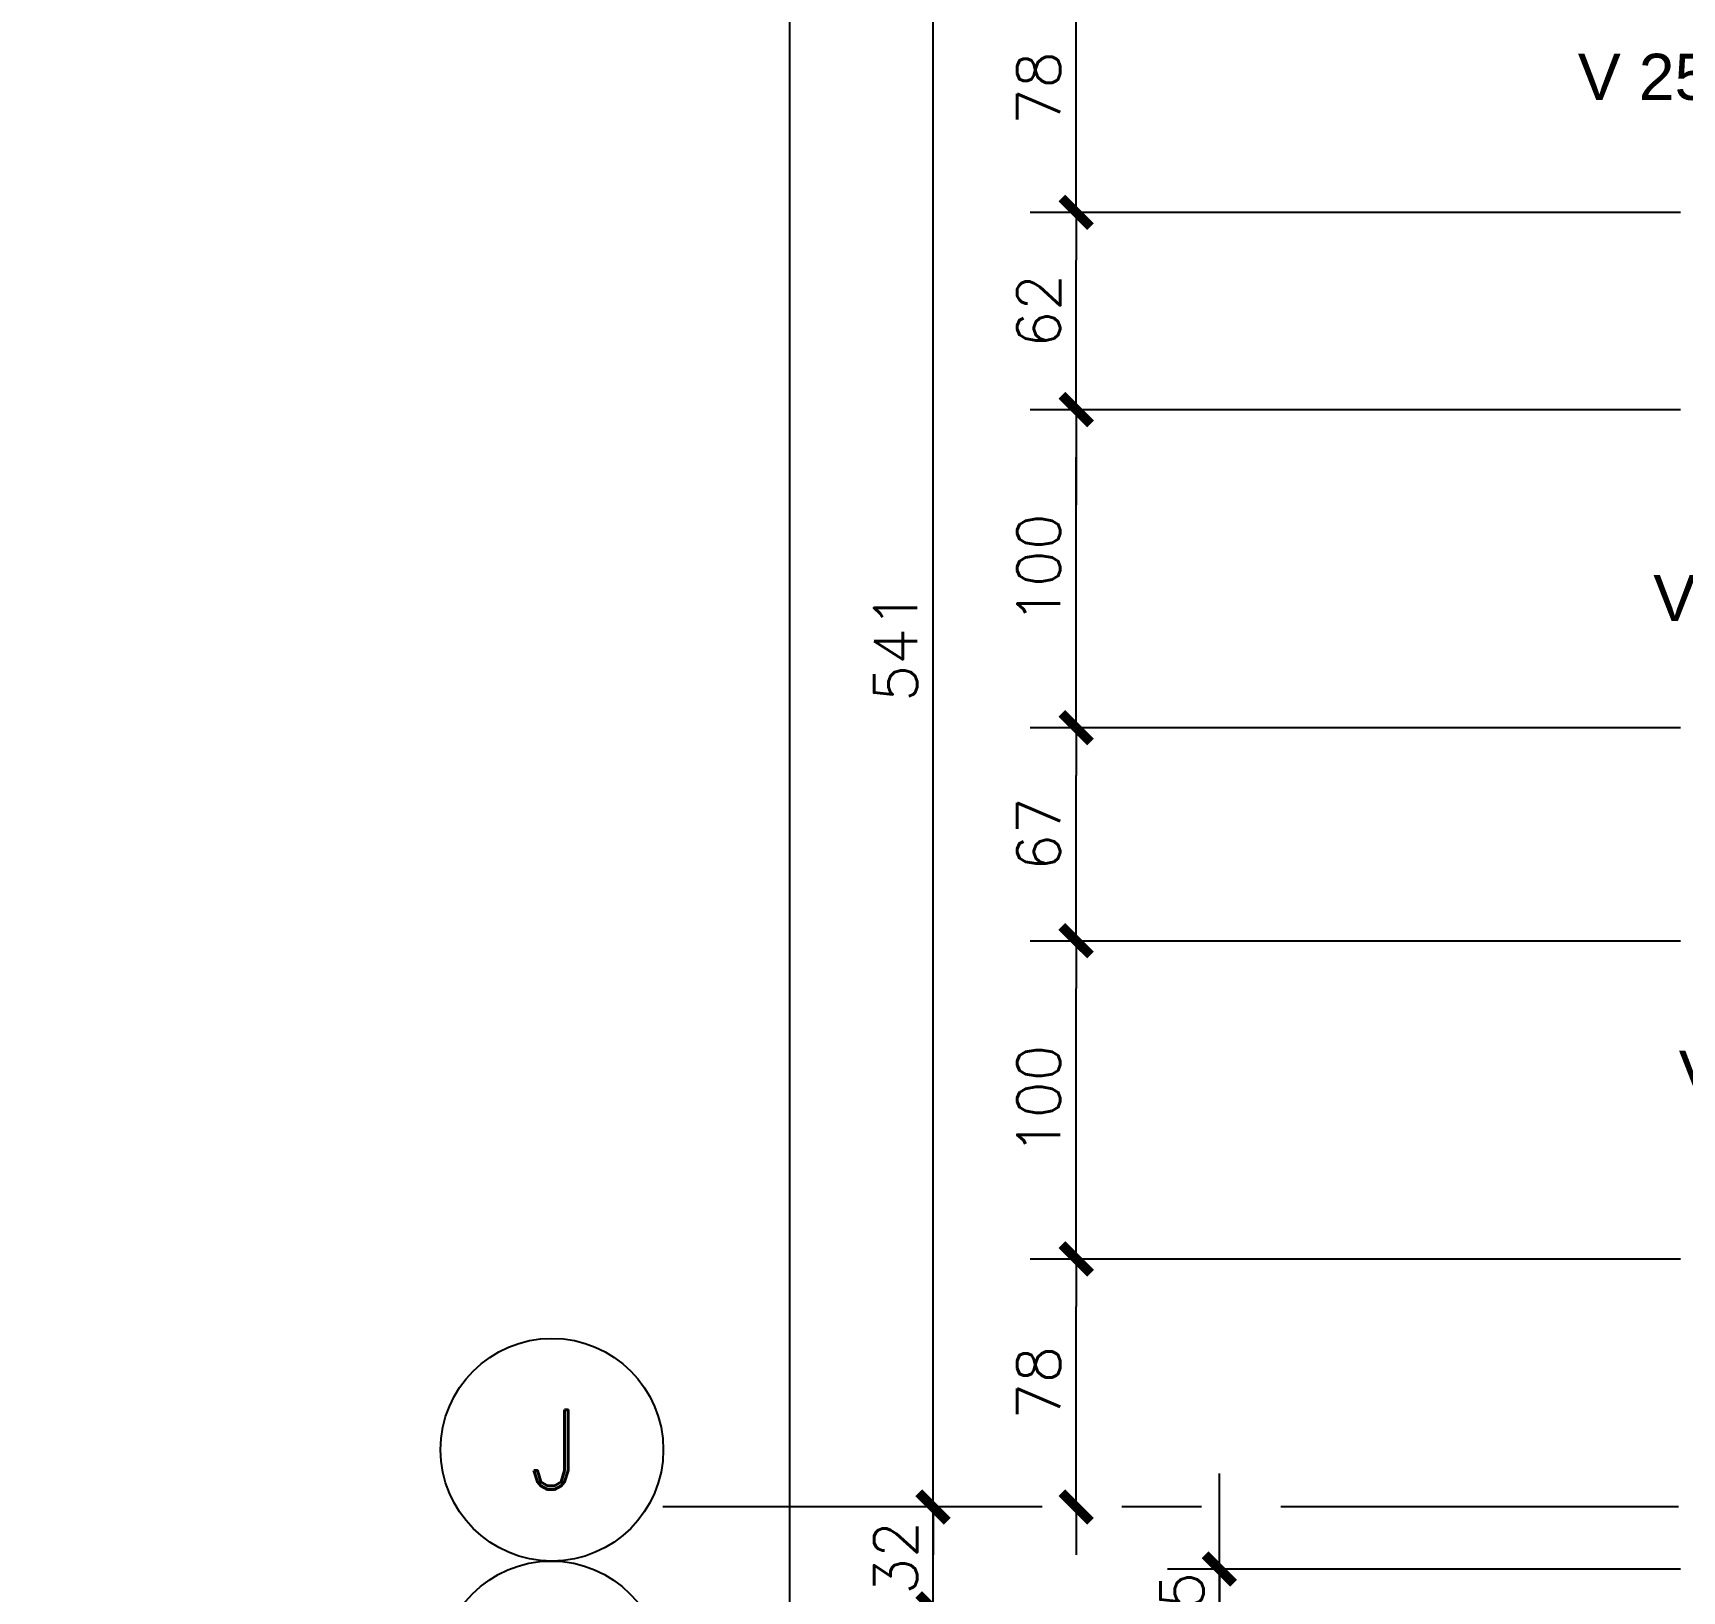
# Model space of a CAD drawing. Header units: millimetres. Extents: x -13 to 194, y -13 to 66.
# Drawn here: x 123.88 to 129.06, y 28.63 to 33.53 of the extents above; entities that cross this region are included whole.
import ezdxf
from ezdxf.enums import TextEntityAlignment as Align

# ---------------------------------------------------------------- set-up
doc = ezdxf.new("R2010")
doc.units = ezdxf.units.MM
doc.linetypes.add('CENTER', pattern=[2, 1.25, -0.25, 0.25, -0.25])
for name, color, linetype in [('Capa1', 80, 'Continuous'), ('COTAS', 1, 'Continuous'), ('Cotas2', 1, 'Continuous'), ('EJES', 1, 'CENTER'), ('PUERTAS', 1, 'Continuous')]:
    doc.layers.add(name, color=color, linetype=linetype)
doc.styles.add('ROMAND', font='romand', dxfattribs={"height": 31.5})
doc.styles.add('ROMANS', font='romans.shx', dxfattribs={"height": 16.875})
doc.styles.get("Standard").update_dxf_attribs({"font": 'arial.ttf'})

# ---------------------------------------------------------------- blocks, each defined once
blk = doc.blocks.new('EJE-1')
at = {"color": 3, "linetype": 'Continuous'}
blk.add_circle((0, 0), 35, dxfattribs=at)
at = {"color": 5, "linetype": 'Continuous', "style": 'ROMAND'}
blk.add_attdef('0', text='', height=25, dxfattribs=at).set_placement((0.23, 0), align=Align.MIDDLE)
blk = doc.blocks.new('TICK1')
at = {"color": 2, "const_width": 0.2}
blk.add_lwpolyline([(-0.3, -0.3), (0.3, 0.3)], dxfattribs=at)
at = {"color": 2}
for points in [[(0, 0), (-1, 0)], [(0, 0), (1, 0)]]:
    blk.add_lwpolyline(points, dxfattribs=at)

msp = doc.modelspace()

# ---------------------------------------------------------------- hatches: boundary and pattern name
at = {"layer": 'PUERTAS', "transparency": 33554687}
h = msp.add_hatch(dxfattribs=at)
h.set_pattern_fill('ANGLE', color=256)
h.set_pattern_definition([(0, (-3.106, -6.503), (0, 6.985), [5.08, -1.905]), (90, (-3.106, -6.503), (-6.985, 4e-16), [5.08, -1.905])])
h.paths.add_polyline_path([(75.1988, 29.6791), (75.1988, 30.0295), (75.1988, 30.3295), (75.1988, 30.9441), (76.3813, 30.9441), (76.3813, 31.1441), (74.9488, 31.1441), (74.9488, 30.3295), (74.9488, 29.6791), (74.9488, 27.2441), (75.1988, 27.2441)])
edge = h.paths.add_edge_path()
edge.add_line((137.4142, 26.1803), (137.4142, 28.7723))
edge.add_line((137.4142, 26.1803), (137.2142, 26.1803))
edge.add_line((137.2142, 26.1803), (137.2142, 28.7723))
edge.add_line((137.4142, 26.2473), (137.4142, 28.1404))
edge.add_line((136.856, 28.7723), (137.2142, 28.7723))
edge.add_line((137.056, 29.0223), (137.056, 30.0458))
edge.add_line((137.4142, 28.7723), (142.6642, 28.7723))
edge.add_line((137.056, 29.0223), (142.4142, 29.0223))
edge.add_line((136.856, 28.7723), (136.856, 30.0458))
edge.add_line((136.856, 30.0458), (137.056, 30.0458))
edge.add_line((142.6642, 28.7723), (142.6642, 30.0873))
edge.add_line((142.4142, 29.0223), (142.4142, 30.0873))

# ---------------------------------------------------------------- linework, layer by layer
at = {"layer": 'COTAS', "color": 2}
for p, q in [((126.256, 9.5444), (126.256, 37.3973)), ((126.706, 29.0473), (126.706, 34.1571)), ((127.156, 33.1173), (127.156, 33.5973)), ((127.156, 32.4973), (127.156, 32.8173)), ((127.156, 32.1973), (127.156, 32.0473)), ((127.156, 31.4973), (127.156, 32.1973)), ((127.156, 30.8273), (127.156, 31.1973)), ((127.156, 29.8273), (127.156, 30.5273)), ((127.156, 29.0473), (127.156, 29.5273)), ((126.706, 29.0473), (126.706, 29.1973)), ((127.606, 28.8523), (127.606, 29.0023)), ((126.706, 28.5773), (126.706, 28.8973)), ((127.606, 28.4523), (127.606, 28.7023))]:
    msp.add_line(p, q, dxfattribs=at)
at = {"layer": 'Cotas2'}
for p, q in [((127.0117, 32.9673), (129.056, 32.9673)), ((127.0117, 32.3473), (129.056, 32.3473)), ((127.0117, 31.3473), (129.056, 31.3473)), ((127.0117, 30.6773), (129.056, 30.6773)), ((127.0117, 29.6773), (129.056, 29.6773)), ((129.056, 28.7023), (127.4426, 28.7023))]:
    msp.add_line(p, q, dxfattribs=at)
at = {"layer": 'EJES', "color": 1}
for p, q in [((127.156, 32.9673), (130.006, 32.9673)), ((127.156, 32.3473), (130.0061, 32.3473)), ((127.156, 31.3473), (130.006, 31.3473)), ((127.156, 30.6773), (130.0061, 30.6773))]:
    msp.add_line(p, q, dxfattribs=at)
at = {"layer": 'EJES'}
msp.add_line((147.0496, 28.8973), (125.8564, 28.8973), dxfattribs=at)

# ---------------------------------------------------------------- block references
at = {"xscale": 0.0100000000002183, "yscale": 0.0100000000002183, "zscale": 0.0100000000002183}
for p, values in [((125.5082, 29.0773), {'0': 'J'}), ((125.506, 28.3773), {'0': 'I'})]:
    msp.add_blockref('EJE-1', p, dxfattribs=at).add_auto_attribs(values)
at = {"layer": 'COTAS', "color": 2}
for p, xscale, yscale, zscale, rotation in [((127.156, 32.9673), 0.1499999999999773, 0.1499999999999773, 0.1499999999999773, 270), ((127.156, 32.9673), 0.1499999999999773, 0.1499999999999773, 0.1499999999999773, 90), ((127.156, 32.3473), 0.1500000000000909, 0.1500000000000909, 0.1500000000000909, 90), ((127.156, 32.3473), 0.1500000000000909, 0.1500000000000909, 0.1500000000000909, 90), ((127.156, 31.3473), 0.1500000000000909, 0.1500000000000909, 0.1500000000000909, 270), ((127.156, 31.3473), 0.1500000000000909, 0.1500000000000909, 0.1500000000000909, 90), ((127.156, 30.6773), 0.1500000000000909, 0.1500000000000909, 0.1500000000000909, 270), ((127.156, 30.6773), 0.1500000000000909, 0.1500000000000909, 0.1500000000000909, 90), ((127.156, 29.6773), 0.1500000000000909, 0.1500000000000909, 0.1500000000000909, 90), ((127.156, 29.6773), 0.1500000000000909, 0.1500000000000909, 0.1500000000000909, 270), ((126.706, 28.8973), 0.1500000000000909, 0.1500000000000909, 0.1500000000000909, 270), ((126.706, 28.8973), 0.1500000000000909, 0.1500000000000909, 0.1500000000000909, 270), ((127.156, 28.8973), 0.1500000000000909, 0.1500000000000909, 0.1500000000000909, 270), ((127.606, 28.7023), 0.1500000000000909, 0.1500000000000909, 0.1500000000000909, 270), ((126.706, 28.5773), 0.1500000000000909, 0.1500000000000909, 0.1500000000000909, 90), ((126.706, 28.5773), 0.1500000000000909, 0.1500000000000909, 0.1500000000000909, 90)]:
    msp.add_blockref('TICK1', p, dxfattribs=dict(at, xscale=xscale, yscale=yscale, zscale=zscale, rotation=rotation))

# ---------------------------------------------------------------- texts
at = {"layer": 'Capa1', "char_height": 0.14497, "attachment_point": 1}
for s, insert in [('V 25 / 164', (128.7329, 33.4658)), ('V 25 / 74', (128.9701, 31.827)), ('V 25 / 74', (129.0502, 30.3316))]:
    msp.add_mtext_dynamic_manual_height_columns(s, width=2.767896, gutter_width=0.7249, heights=[0.2432], dxfattribs=dict(at, insert=insert))
at = {"layer": 'COTAS', "color": 3, "char_height": 0.135, "attachment_point": 5, "rotation": 90, "style": 'ROMANS'}
for s, insert in [('\\A1;78', (127.0385, 33.3573)), ('\\A1;62', (127.0385, 32.6573)), ('\\A1;100', (127.0385, 31.8473)), ('\\A1;541', (126.5885, 31.6022)), ('\\A1;67', (127.0385, 31.0123)), ('\\A1;100', (127.0385, 30.1773)), ('\\A1;78', (127.0385, 29.2873)), ('\\A1;32', (126.5885, 28.7373)), ('\\A1;25', (127.4885, 28.5773))]:
    msp.add_mtext(s, dxfattribs=dict(at, insert=insert))

doc.saveas('drawing.dxf')
